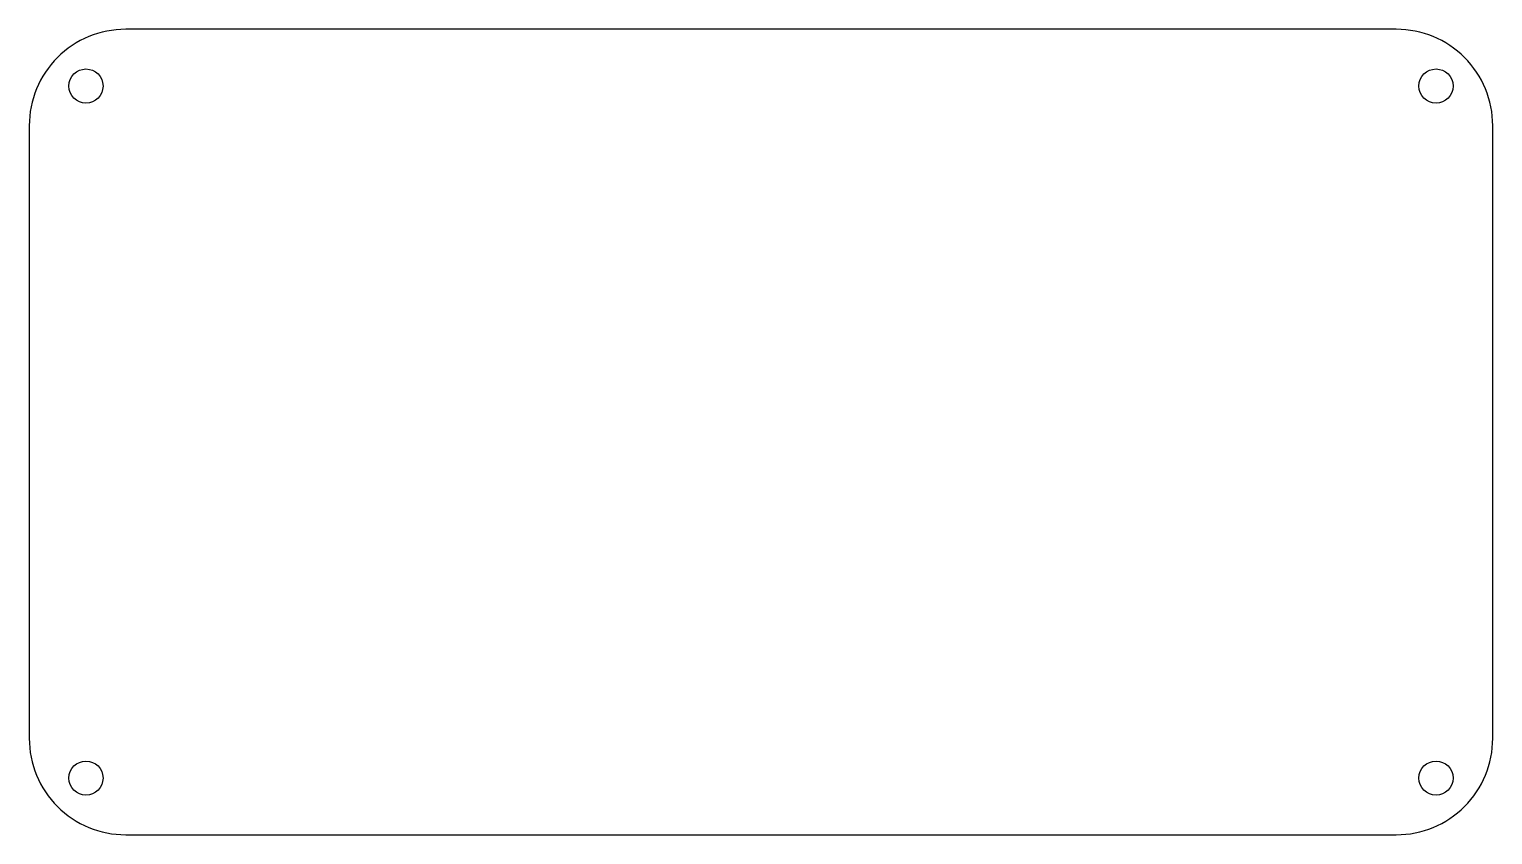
# Model space of a CAD drawing. Header units: millimetres. Extents: x -28 to 230, y 77 to 219.
import ezdxf

# ---------------------------------------------------------------- set-up
doc = ezdxf.new("R2010")
doc.units = ezdxf.units.MM
doc.layers.get('0').update_dxf_attribs({"linetype": 'CONTINUOUS'})

msp = doc.modelspace()

# ---------------------------------------------------------------- linework, layer by layer
msp.add_lwpolyline([(-11.28, 76.75), (212.72, 76.75, 0.414214), (229.72, 93.75), (229.72, 201.75, 0.414214), (212.72, 218.75), (-11.28, 218.75, 0.414214), (-28.28, 201.75), (-28.28, 93.75, 0.414214)], format="xyb", close=True)
for centre in [(-18.28, 208.75), (219.72, 208.75), (-18.28, 86.75), (219.72, 86.75)]:
    msp.add_circle(centre, 3)

doc.saveas('drawing.dxf')
